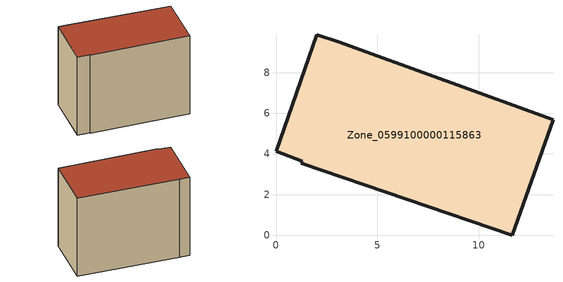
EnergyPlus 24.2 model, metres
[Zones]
Zone_0599100000115863
 floor ground (C_G): 1.28,3.63 0,4.13 2.01,9.87 3.06,9.53 13.65,5.68 11.65,0 1.25,3.53 z0
 wall outside (C_F): 0,4.13 1.28,3.63 1.25,3.53 11.65,0 13.65,5.68 3.06,9.53 2.01,9.87 0,4.13 z0:9.67
 roof outside (C_R): 11.65,0 13.65,5.68 3.06,9.53 2.01,9.87 0,4.13 1.28,3.63 1.25,3.53 z9.67
[BUILDING]
Pand.0599100000115863: North Axis=0; Terrain=City; Loads Convergence Tolerance Value=0.04; Temperature Convergence Tolerance Value=0.4; Solar Distribution=FullExterior; Maximum Number of Warmup Days=25; Minimum Number of Warmup Days=1
[Site:Location]
Rotterdam.The.Hague.AP_ZH_NLD Design_Conditions: Latitude=51.96; Longitude=4.45; Time Zone=1; Elevation=-4.5
[SITE:GROUNDTEMPERATURE:BUILDINGSURFACE]
18, 18, 18, 18, 18, 18, 18, 18, 18, 18, 18, 18
[MATERIAL] Thermal Absorptance=0.9; Solar Absorptance=0.7; Visible Absorptance=0.7
Name | Roughness | Thickness | Conductivity | Density | Specific Heat
G.TI.1946 | MediumSmooth | 0.15 | 1 | 540 | 1210
F.TI.1946 | Rough | 0.3 | 0.857143 | 1920 | 840
R.TI.1946 | MediumRough | 0.2 | 0.1 | 1500 | 1000
[CONSTRUCTION]
C_G: G.TI.1946
C_F: F.TI.1946
C_R: R.TI.1946
[ZONE]
Zone_0599100000115863: Type=1; Multiplier=1; Ceiling Height=Autocalculate; Volume=Autocalculate; Floor Area=autocalculate; Part of Total Floor Area=Yes
[ZONEINFILTRATION:DESIGNFLOWRATE]
Infil_Zone_0599100000115863: Zone or ZoneList or Space or SpaceList=Zone_0599100000115863; Schedule=AlwaysOn; Design Flow Rate Calculation Method=Flow/Area; Flow Rate per Floor Area=0.003; Constant Term Coefficient=1; Temperature Term Coefficient=0; Velocity Term Coefficient=0; Velocity Squared Term Coefficient=0
[HVACTEMPLATE:ZONE:IDEALLOADSAIRSYSTEM]
Zone_0599100000115863: Maximum Heating Supply Air Temperature=50; Minimum Cooling Supply Air Temperature=13; Maximum Heating Supply Air Humidity Ratio=0.0156; Minimum Cooling Supply Air Humidity Ratio=0.0077; Heating Limit=NoLimit; Cooling Limit=NoLimit; Dehumidification Control Type=ConstantSensibleHeatRatio; Cooling Sensible Heat Ratio=0.7; Dehumidification Setpoint=60; Humidification Control Type=None; Humidification Setpoint=30; Outdoor Air Method=None; Outdoor Air Flow Rate per Person=0.00944; Outdoor Air Flow Rate per Zone Floor Area=0; Outdoor Air Flow Rate per Zone=0; Demand Controlled Ventilation Type=None; Outdoor Air Economizer Type=NoEconomizer; Heat Recovery Type=None; Sensible Heat Recovery Effectiveness=0.7; Latent Heat Recovery Effectiveness=0.65
[ZONECONTROL:THERMOSTAT]
ThermostatControl_Zone_0599100000115863: Zone or ZoneList=Zone_0599100000115863; Control Type Schedule=DualSetpointControlType; Control 1=Thermostat_Zone_0599100000115863; Temperature Difference Between Cutout And Setpoint=0
[THERMOSTATSETPOINT:DUALSETPOINT]
Thermostat_Zone_0599100000115863: Heating Setpoint Temperature Schedule=HeatingSetpoint_Zone_0599100000115863; Cooling Setpoint Temperature Schedule=CoolingSetpoint_Zone_0599100000115863
[SCHEDULE:COMPACT]
HeatingSetpoint_Zone_0599100000115863: Through: 12/31, For: AllDays, Until: 24:00, 21
CoolingSetpoint_Zone_0599100000115863: Through: 12/31, For: AllDays, Until: 24:00, 24
DualSetpointControlType: Through: 12/31, For: AllDays, Until: 24:00, 4
AlwaysOn: Through: 12/31, For: AllDays, Until: 24:00, 1
